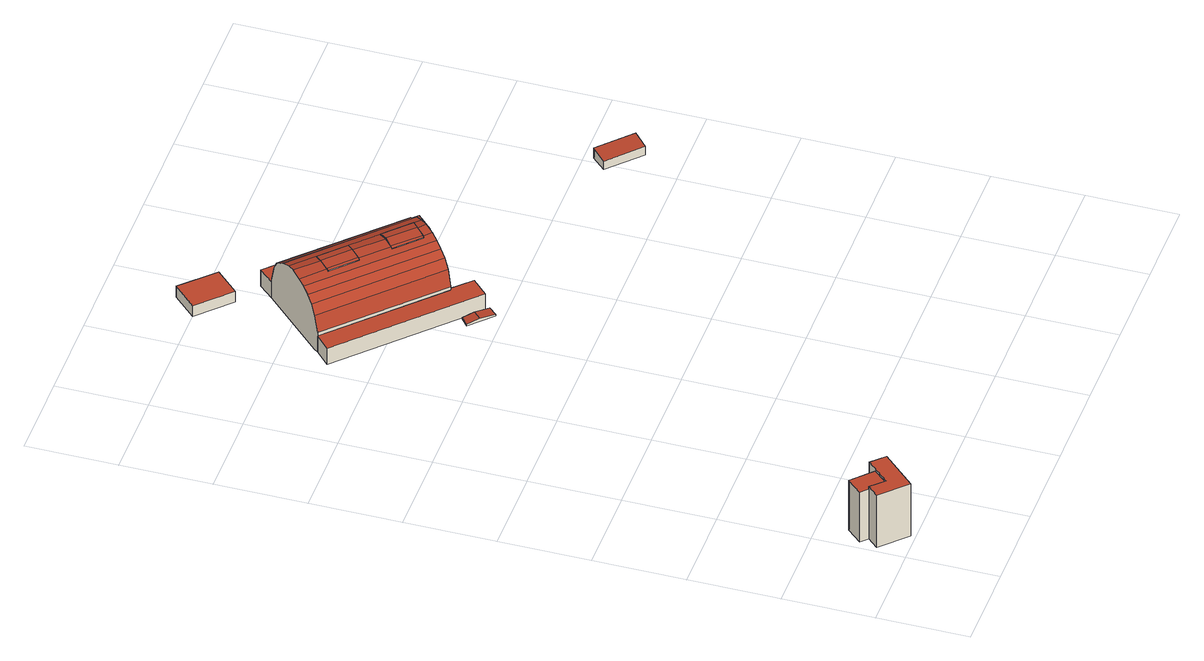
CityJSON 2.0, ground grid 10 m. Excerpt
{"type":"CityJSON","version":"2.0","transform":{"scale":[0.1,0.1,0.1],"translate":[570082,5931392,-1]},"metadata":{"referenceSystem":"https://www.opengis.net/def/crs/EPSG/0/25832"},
"CityObjects":{
"building1":{"type":"Building","attributes":{"Grundfläche 2D":"6.695466","Grundhöhe NN":"-0.001"},"geometry":[{"type":"Solid","lod":"3","boundaries":[[[[0,1,2,3]],[[1,0,4,5]],[[2,1,5,6]],[[3,2,6,7]],[[0,3,7,4]],[[5,4,7,6]]]],"semantics":{"surfaces":[{"type":"RoofSurface"},{"type":"WallSurface"},{"type":"GroundSurface"}],"values":[[0,1,1,1,1,2]]}}]},
"building2":{"type":"Building","attributes":{"Grundfläche 2D":"12.857145","Grundhöhe NN":"-0.001"},"geometry":[{"type":"Solid","lod":"3","boundaries":[[[[8,9,10,11,12,13]],[[10,9,14,7]],[[11,10,7,15]],[[12,11,15,16]],[[13,12,16,17]],[[8,13,17,18]],[[9,8,18,14]],[[17,16,15,7,14,18]]]],"semantics":{"surfaces":[{"type":"RoofSurface"},{"type":"WallSurface"},{"type":"GroundSurface"}],"values":[[0,1,1,1,1,1,1,2]]}}]},
"building3":{"type":"Building","attributes":{"Grundfläche 2D":"40.560432","Grundhöhe NN":"-0.001"},"geometry":[{"type":"Solid","lod":"3","boundaries":[[[[19,20,21,22,23,24]],[[21,20,25,26]],[[22,21,26,27]],[[23,22,27,28]],[[24,23,28,29]],[[19,24,29,30]],[[20,19,30,25]],[[29,28,27,26,25,30]]]],"semantics":{"surfaces":[{"type":"RoofSurface"},{"type":"WallSurface"},{"type":"GroundSurface"}],"values":[[0,1,1,1,1,1,1,2]]}}]},
"building4":{"type":"Building","attributes":{"Grundfläche 2D":"3.977851","Grundhöhe NN":"-0.001"},"geometry":[{"type":"Solid","lod":"3","boundaries":[[[[31,32,33,34]],[[35,32,31,36]],[[34,33,37,38]],[[36,31,34,38,39]],[[35,36,39,40]],[[37,33,32,35,40]],[[38,37,40,39]]]],"semantics":{"surfaces":[{"type":"RoofSurface"},{"type":"WallSurface"},{"type":"GroundSurface"}],"values":[[0,0,1,1,1,1,2]]}}]},
"building5":{"type":"Building","attributes":{"Grundfläche 2D":"147.554304","Grundhöhe NN":"-0.001"},"children":["building5-1","building5-2"],"geometry":[{"type":"Solid","lod":"3","boundaries":[[[[41,42,43,44,45]],[[43,46,47,44]],[[46,48,49,47]],[[48,50,51,49]],[[50,52,53,51]],[[54,55,56,57,58,59,53,52]],[[57,56,55,54,60,61,62,63,64,65,59,58]],[[65,64,63,62,61,60,66,67]],[[66,68,69,67]],[[68,70,71,69]],[[70,72,73,71]],[[72,74,75,73]],[[25,74,72,70,68,66,60,54,52,50,48,46,43,42,76,77]],[[75,74,25,30]],[[78,41,45,44,47,49,51,53,59,65,67,69,71,73,75,30,79]],[[42,41,78,76]],[[30,25,77,76,78,79]]]],"semantics":{"surfaces":[{"type":"RoofSurface"},{"type":"WallSurface"},{"type":"GroundSurface"}],"values":[[0,0,0,0,0,0,0,0,0,0,0,0,1,1,1,1,2]]}}]},
"building5-1":{"type":"BuildingInstallation","parents":["building5"],"geometry":[{"type":"MultiSurface","lod":"3","boundaries":[[[80,81,82,83]],[[81,84,85,82]],[[84,86,87,85]],[[81,80,88,64,58,89,86,84]],[[87,86,89,90]],[[82,85,87,90,57,63,91,83]],[[80,83,91,88]]],"semantics":{"surfaces":[{"type":"RoofSurface"},{"type":"WallSurface"}],"values":[0,0,0,1,1,1,1]}}]},
"building5-2":{"type":"BuildingInstallation","parents":["building5"],"geometry":[{"type":"MultiSurface","lod":"3","boundaries":[[[92,93,94,95]],[[93,96,97,94]],[[96,98,99,97]],[[96,93,92,100,62,56,101,98]],[[101,102,99,98]],[[94,97,99,102,55,61,103,95]],[[103,100,92,95]]],"semantics":{"surfaces":[{"type":"RoofSurface"},{"type":"WallSurface"}],"values":[0,0,0,1,1,1,1]}}]},
"building6":{"type":"Building","attributes":{"Grundfläche 2D":"16.670370","Grundhöhe NN":"-0.001"},"geometry":[{"type":"Solid","lod":"3","boundaries":[[[[104,105,106,107]],[[108,109,107,106]],[[109,110,104,107]],[[110,111,105,104]],[[111,108,106,105]],[[111,110,109,108]]]],"semantics":{"surfaces":[{"type":"RoofSurface"},{"type":"WallSurface"},{"type":"GroundSurface"}],"values":[[0,1,1,1,1,2]]}}]},
"building7":{"type":"Building","attributes":{"Grundfläche 2D":"39.676505","Grundhöhe NN":"-0.001"},"geometry":[{"type":"Solid","lod":"3","boundaries":[[[[112,113,114,115,116,117]],[[76,78,116,115]],[[78,79,117,116]],[[79,118,112,117]],[[118,119,113,112]],[[119,120,114,113]],[[120,76,115,114]],[[76,120,119,118,79,78]]]],"semantics":{"surfaces":[{"type":"RoofSurface"},{"type":"WallSurface"},{"type":"GroundSurface"}],"values":[[0,1,1,1,1,1,1,2]]}}]},
"building8":{"type":"Building","attributes":{"Grundfläche 2D":"9.978968","Grundhöhe NN":"-0.001"},"geometry":[{"type":"Solid","lod":"3","boundaries":[[[[121,122,123,124]],[[125,126,124,123]],[[126,127,121,124]],[[127,128,122,121]],[[128,125,123,122]],[[128,127,126,125]]]],"semantics":{"surfaces":[{"type":"RoofSurface"},{"type":"WallSurface"},{"type":"GroundSurface"}],"values":[[0,1,1,1,1,2]]}}]}
},
"vertices":[
[47,47,75],[25,68,75],[10,52,75],[32,31,75],[47,47,10],[25,68,10],[10,52,10],[32,31,10],
[69,42,78],[55,56,78],[32,31,78],[18,45,78],[7,33,78],[35,6,78],[55,56,10],[18,45,10],[7,33,10],[35,6,10],[69,42,10],
[241,557,31],[132,663,31],[116,648,31],[246,522,31],[263,539,31],[243,559,31],[132,663,10],[116,648,10],[246,522,10],[263,539,10],[243,559,10],[241,557,10],
[227,522,14],[235,530,14],[225,540,12],[216,532,12],[248,518,12],[240,509,12],[225,540,10],[216,532,10],[240,509,10],[248,518,10],
[308,627,35],[199,733,35],[195,729,54],[305,623,54],[307,625,42],[191,725,64],[300,618,64],[185,719,70],[294,612,70],[180,714,75],[290,608,75],[174,707,78],[284,601,78],[167,700,80],[189,678,80],[215,653,80],[242,626,80],[268,601,80],[276,594,80],[158,691,78],[181,669,78],[207,644,78],[234,618,78],[260,592,78],[268,585,78],[152,684,75],[261,578,75],[146,678,70],[255,572,70],[140,672,64],[250,566,64],[135,667,54],[245,561,54],[132,663,35],[241,557,35],[199,733,10],[135,667,10],[308,627,10],[307,625,10],
[258,591,78],[260,592,79],[234,618,79],[232,616,78],[268,601,81],[242,626,81],[275,607,80],[248,633,80],[258,591,77],[275,607,79],[248,633,79],[232,616,77],
[205,642,78],[207,644,79],[181,669,79],[179,667,78],[215,653,81],[189,678,81],[221,659,80],[195,684,80],[205,642,77],[221,659,79],[195,684,79],[179,667,77],
[206,791,24],[172,825,24],[147,800,24],[182,766,24],[147,800,10],[182,766,10],[206,791,10],[172,825,10],
[327,606,31],[344,623,31],[214,749,31],[199,733,31],[308,627,31],[307,625,31],[327,606,10],[344,623,10],[214,749,10],
[508,490,23],[493,475,21],[528,442,21],[543,457,23],[528,442,10],[543,457,10],[508,490,10],[493,475,10]
]}
